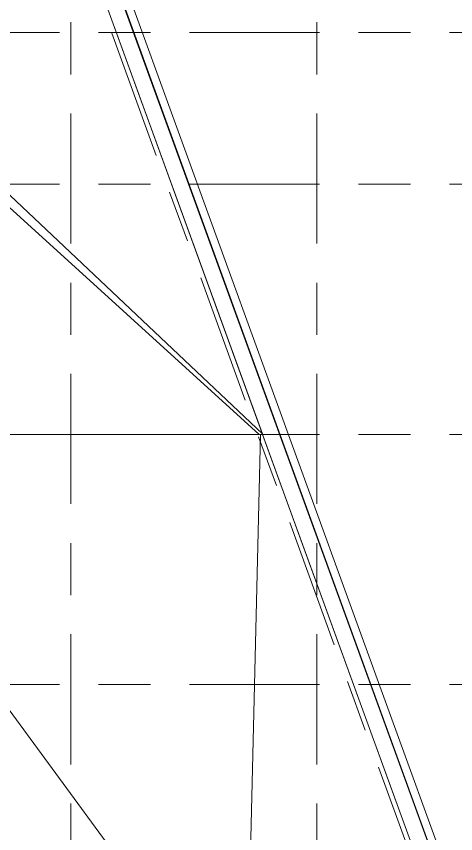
# Model space of a CAD drawing. Header units: millimetres. Extents: x 48966 to 155647, y -43515 to 26217.
# Drawn here: x 134198 to 144922, y -13420 to 6512 of the extents above; entities that cross this region are included whole.
import ezdxf

# ---------------------------------------------------------------- set-up
doc = ezdxf.new("R2010")
doc.units = ezdxf.units.MM
doc.linetypes.add('Осевые', pattern=[6350, 1270, -952.5, 3175, -952.5])
for name, color, linetype, lineweight in [('Внутренние кромки', 7, 'Continuous', 9), ('Оси-2', 7, 'Осевые', 9), ('Перекрытия', 7, 'Continuous', 9), ('Стены', 7, 'Continuous', 9)]:
    doc.layers.add(name, color=color, linetype=linetype, lineweight=lineweight)

msp = doc.modelspace()

# ---------------------------------------------------------------- linework, layer by layer
at = {"layer": 'Внутренние кромки'}
for p, q in [((140203.1, -3665.7), (131662, 4391.8)), ((140125.5, -3682.9), (131663.5, 3993.4)), ((139813.7, -18206.9), (140160.1, -3682.9)), ((129577.2, -4357.4), (139766.5, -18221.7))]:
    msp.add_line(p, q, dxfattribs=at)
at = {"layer": 'Оси-2'}
for p, q in [((129251.3, 26095.3), (153940.5, -41737.8)), ((135531.6, 25417.1), (135531.6, -41737.8)), ((141531.6, 25417.1), (141531.6, -41737.8)), ((150171.6, 6117.1), (50565.6, 6117.1)), ((150171.6, 2417.1), (50565.6, 2417.1)), ((150171.6, -3682.9), (50565.6, -3682.9)), ((150171.6, -9782.9), (50565.6, -9782.9))]:
    msp.add_line(p, q, dxfattribs=at)
at = {"layer": 'Перекрытия'}
for p, q in [((140203.1, -3665.7), (133970.6, 13457.8)), ((129427.6, -3682.9), (140125.5, -3682.9)), ((140160.1, -3682.9), (129427.6, -3682.9)), ((140125.5, -3682.9), (140209.3, -3682.9)), ((140209.3, -3682.9), (140160.1, -3682.9)), ((140209.3, -3682.9), (140203.1, -3665.7)), ((150254.8, -31282.8), (140209.3, -3682.9))]:
    msp.add_line(p, q, dxfattribs=at)
at = {"layer": 'Стены'}
for p, q in [((149537.5, -28179.6), (134198.1, 13965.1)), ((134210, 13969.5), (150680.5, -31282.8)), ((134390, 14037.1), (149730.1, -28109.5)), ((150254.8, -31282.8), (133796.7, 13935.5))]:
    msp.add_line(p, q, dxfattribs=at)

doc.saveas('drawing.dxf')
